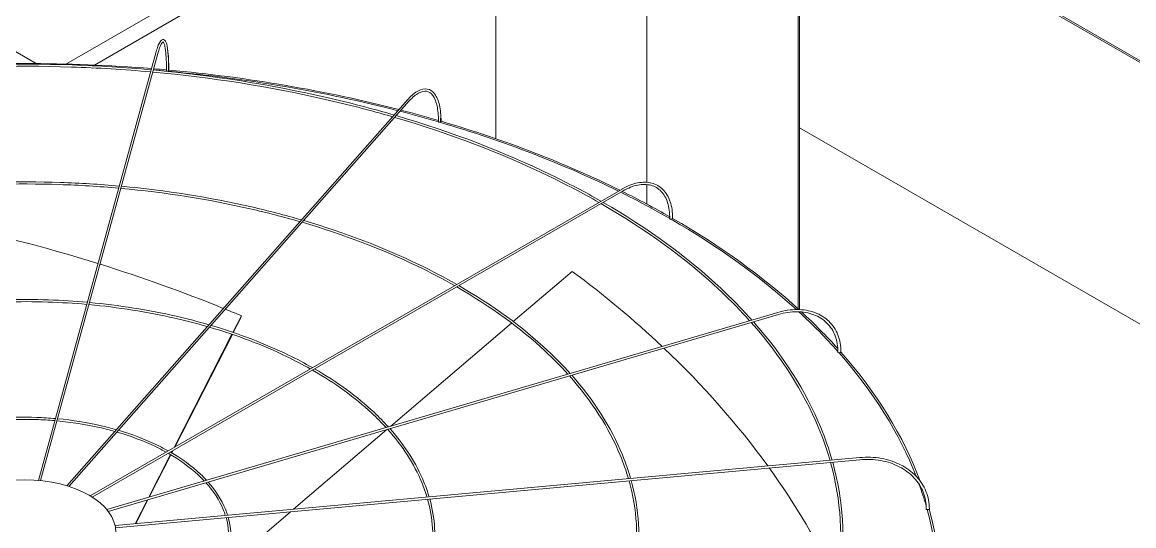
# Model space of a CAD drawing. Header units: millimetres. Extents: x -312439 to 477422, y -331570 to 212570.
# Drawn here: x 397991.1 to 398309.4, y 91915.9 to 92060.2 of the extents above; entities that cross this region are included whole.
import ezdxf

# ---------------------------------------------------------------- set-up
doc = ezdxf.new("R2010")
doc.units = ezdxf.units.MM

msp = doc.modelspace()

# ---------------------------------------------------------------- linework, layer by layer
at = {"color": 0, "linetype": 'Continuous', "lineweight": 0, "extrusion": (8.40036e-17, 0.816497, 0.57735)}
for p, q in [((398126.698, 92233.656), (398126.698, 92026.856)), ((398170.005, 92208.652), (398170.005, 92014.358)), ((397995.108, 92048.392), (397749.172, 92190.383)), ((398213.312, 92183.649), (398213.312, 91978.089)), ((398213.745, 92183.399), (398213.745, 91977.872)), ((398503.889, 91937.988), (398213.745, 92105.503)), ((398503.889, 91937.488), (398213.745, 92105.003)), ((398092.848, 92099.793), (398003.577, 92048.253)), ((398097.179, 92097.293), (398011.745, 92047.968)), ((397995.73, 91928.927), (398029.351, 92051.485)), ((397996.349, 91928.868), (398029.942, 92051.323)), ((398003.809, 91927.402), (398101.491, 92038.086)), ((398004.45, 91927.203), (398101.95, 92037.681)), ((398503.889, 91862.479), (398213.745, 92029.994)), ((398162.877, 92012.431), (398010.559, 91924.491)), ((398170.005, 92013.704), (398170.005, 92008.105)), ((398163.183, 92011.901), (398011.151, 91924.125)), ((398148.587, 91988.828), (398131.728, 91974.424)), ((398207.487, 91977.063), (398015.32, 91920.532)), ((398015.729, 91920.014), (398207.66, 91976.475)), ((398051.438, 91971.348), (398053.856, 91976.088)), ((398053.486, 91975.121), (398051.543, 91971.312)), ((398053.486, 91975.121), (398053.856, 91976.088)), ((398131.251, 91974.017), (398096.657, 91944.459)), ((398034.622, 91938.383), (398051.157, 91970.796)), ((398051.262, 91970.761), (398034.796, 91938.484)), ((398095.517, 91943.486), (398068.767, 91920.63)), ((398027.315, 91924.061), (398033.556, 91936.293)), ((398033.65, 91936.238), (398027.46, 91924.103)), ((398033.834, 91936.84), (398034.11, 91937.381)), ((398034.285, 91937.481), (398033.929, 91936.784)), ((398230.964, 91935.462), (398017.665, 91915.957)), ((398017.779, 91915.353), (398231.02, 91934.852)), ((398023.452, 91916.487), (398026.932, 91923.31)), ((398027.077, 91923.352), (398023.58, 91916.498)), ((398067.961, 91919.942), (398053.876, 91907.908))]:
    msp.add_line(p, q, dxfattribs=at)
at = {"color": 0, "linetype": 'Continuous', "lineweight": 0}
for centre, major_axis, ratio, start_param, end_param in [((397991.863, 91897.008), (-262.225, 0), 0.5773503, 4.5737285, 4.8518651), ((397991.863, 91897.008), (-261.613, 0), 0.5773503, 4.556469, 4.5713736), ((397991.863, 91897.008), (-262.225, 0), 0.5773503, 4.5571855, 4.5713361), ((398032.704, 92046.34), (0.306, -0.001), 0.5647458, 3.1415927, 4.5569919), ((398032.704, 92046.34), (0.306, -0.001), 0.5647458, 4.5569919, 6.1277883), ((397991.863, 91897.008), (-261.613, 0), 0.5773503, 4.2918428, 4.5551023), ((398032.752, 92046.515), (0.306, 0), 0.5773503, 5.7174869, 6.2831853), ((397991.863, 91897.008), (-262.225, 0), 0.5773503, 4.2917243, 4.5546375), ((397991.863, 91897.008), (-261.613, 0), 0.5773503, 4.242585, 4.2890574), ((397991.863, 91897.008), (-262.225, 0), 0.5773503, 4.2438111, 4.2889455), ((398110.594, 92031.729), (0.306, -0.003), 0.5659728, 3.1415927, 4.2460434), ((398110.594, 92031.729), (0.306, -0.003), 0.5659728, 4.2460434, 5.8168397), ((397991.863, 91897.008), (-261.613, 0), 0.5773503, 4.0051997, 4.2408431), ((398110.733, 92031.886), (0.306, 0), 0.5773503, 5.290332, 6.2831853), ((397991.863, 91897.008), (-262.225, 0), 0.5773503, 4.0050166, 4.2406095), ((397991.863, 91897.008), (-261.613, 0), 0.5773503, 3.9286416, 4.0018792), ((397991.863, 91897.008), (-262.225, 0), 0.5773503, 3.9309746, 4.001704), ((397992.234, 91855.291), (-236.033, 90.421), 0.5343599, 4.8289255, 5.0170065), ((398176.852, 92003.936), (0.306, -0.004), 0.5683066, 3.1415927, 3.9346429), ((398176.852, 92003.936), (0.306, -0.004), 0.5683066, 3.9346429, 5.5054392), ((397991.863, 91897.008), (-261.613, 0), 0.5773503, 3.7066773, 3.9265771), ((398177.068, 92004.061), (-0.306, 0), 0.5773503, 1.8326303, 3.1415927), ((397991.863, 91897.008), (-262.225, 0), 0.5773503, 3.705131, 3.9265633), ((397992.234, 91855.291), (-236.033, 90.421), 0.5343599, 4.6778989, 4.8264893), ((397992.069, 91855.099), (244.29, -64.884), 0.7560981, 0.9482496, 1.0897919), ((397992.234, 91855.291), (-236.033, 90.421), 0.5343599, 4.655659, 4.6753292), ((397991.863, 91897.008), (-261.613, 0), 0.5773503, 3.6151503, 3.7017035), ((397991.863, 91897.008), (-262.225, 0), 0.5773503, 3.6198551, 3.6998544), ((397992.069, 91855.099), (244.29, -64.884), 0.7560981, 0.7473423, 0.9452164), ((398224.99, 91965.682), (-0.306, 0.005), 0.5715189, 0, 0.4809344), ((398224.99, 91965.682), (-0.306, 0.005), 0.5715189, 0.4809344, 2.0517307), ((397991.863, 91897.008), (-261.613, 0), 0.5773503, 3.3623861, 3.6122993), ((398225.263, 91965.762), (-0.306, 0), 0.5773503, 1.5184711, 3.1415927), ((397991.863, 91897.008), (-262.225, 0), 0.5773503, 3.3525846, 3.6125039), ((397992.069, 91855.099), (244.29, -64.884), 0.7560981, 0.5676523, 0.7441319), ((397991.863, 91897.008), (-261.613, 0), 0.5773503, 3.3053341, 3.3466211), ((398250.298, 91920.712), (-0.306, 0.006), 0.5752952, 0, 0.1678974), ((398250.298, 91920.712), (-0.306, 0.006), 0.5752952, 0.1678974, 1.7386937), ((397991.863, 91897.008), (-261.613, 0), 0.5773503, 2.9976529, 3.2980059), ((398250.601, 91920.74), (-0.306, 0), 0.5773503, 1.2043118, 3.1415927), ((397991.863, 91897.008), (-262.225, 0), 0.5773503, 2.9856485, 3.2984345)]:
    msp.add_ellipse(centre, major_axis=major_axis, ratio=ratio, start_param=start_param, end_param=end_param, dxfattribs=at)
msp.add_ellipse((397991.755, 91914.019), major_axis=(26.126, 0), ratio=0.5773503, dxfattribs=at)
for points, knots in [([(398033.058, 92046.515), (398033.058, 92048.219), (398033.007, 92049.735), (398032.804, 92052.254), (398032.655, 92053.253), (398032.253, 92054.675), (398032.027, 92055.19), (398031.242, 92055.306), (398030.994, 92055.158), (398030.443, 92054.573), (398030.135, 92053.918), (398029.656, 92052.537), (398029.503, 92052.039), (398029.351, 92051.485)], [4.712389, 4.712389, 4.712389, 4.712389, 5.0265482, 5.0265482, 5.3407075, 5.3407075, 5.6548668, 5.6548668, 5.8236028, 5.8236028, 6.1377621, 6.1377621, 6.2831853, 6.2831853, 6.2831853, 6.2831853]), ([(398029.942, 92051.323), (398030.26, 92052.483), (398030.579, 92053.375), (398031.136, 92054.455), (398031.385, 92054.605), (398031.411, 92054.605), (398031.616, 92054.457), (398031.968, 92053.292), (398032.113, 92052.442), (398032.323, 92050.198), (398032.385, 92048.768), (398032.398, 92046.88), (398032.399, 92046.613), (398032.398, 92046.341)], [0, 0, 0, 0, 0.3152669, 0.3152669, 0.6094726, 0.6094726, 0.9267406, 0.9267406, 1.2208373, 1.2208373, 1.5356304, 1.5356304, 1.5863402, 1.5863402, 1.5863402, 1.5863402]), ([(398032.677, 92052.651), (398032.686, 92052.59), (398032.695, 92052.528), (398032.847, 92051.441), (398032.941, 92050.138), (398033.004, 92047.901), (398033.013, 92047.14), (398033.011, 92046.34)], [1.10131175, 1.10131175, 1.10131175, 1.10131175, 1.12076762, 1.12076762, 1.43803566, 1.43803566, 1.5863026, 1.5863026, 1.5863026, 1.5863026]), ([(398028.012, 92046.605), (398020.518, 92047.283), (398012.966, 92047.75), (397988.738, 92048.566), (397971.98, 92048.096), (397955.498, 92046.605)], [5.342386, 5.342386, 5.342386, 5.342386, 5.43953692, 5.43953692, 5.65318828, 5.65318828, 5.65318828, 5.65318828]), ([(398027.848, 92046.005), (398020.33, 92046.683), (398012.754, 92047.148), (397988.635, 92047.948), (397972.013, 92047.479), (397955.663, 92046.005)], [5.34285963, 5.34285963, 5.34285963, 5.34285963, 5.44045758, 5.44045758, 5.65271466, 5.65271466, 5.65271466, 5.65271466]), ([(398097.127, 92033.142), (398090.849, 92034.971), (398084.428, 92036.636), (398061.978, 92041.771), (398045.372, 92044.397), (398028.467, 92045.948)], [5.03043397, 5.03043397, 5.03043397, 5.03043397, 5.12064091, 5.12064091, 5.34017784, 5.34017784, 5.34017784, 5.34017784]), ([(398097.575, 92033.649), (398091.287, 92035.487), (398084.856, 92037.161), (398062.316, 92042.335), (398045.624, 92044.984), (398028.632, 92046.548)], [5.02911205, 5.02911205, 5.02911205, 5.02911205, 5.11935362, 5.11935362, 5.33970837, 5.33970837, 5.33970837, 5.33970837]), ([(398111.04, 92031.886), (398111.04, 92033.602), (398110.889, 92035.151), (398110.293, 92037.776), (398109.848, 92038.854), (398108.667, 92040.439), (398107.918, 92040.945), (398106.278, 92041.23), (398105.419, 92041.057), (398103.605, 92040.136), (398102.641, 92039.35), (398101.616, 92038.228), (398101.553, 92038.157), (398101.491, 92038.086)], [4.712389, 4.712389, 4.712389, 4.712389, 5.0265482, 5.0265482, 5.3407075, 5.3407075, 5.6548668, 5.6548668, 5.9484515, 5.9484515, 6.2626108, 6.2626108, 6.2831853, 6.2831853, 6.2831853, 6.2831853]), ([(398101.95, 92037.681), (398102.864, 92038.717), (398103.772, 92039.482), (398105.455, 92040.404), (398106.221, 92040.561), (398107.562, 92040.326), (398108.159, 92039.932), (398109.186, 92038.533), (398109.603, 92037.528), (398110.155, 92035.025), (398110.295, 92033.534), (398110.289, 92031.828), (398110.289, 92031.78), (398110.288, 92031.731)], [0, 0, 0, 0, 0.3146448, 0.3146448, 0.6289116, 0.6289116, 0.9461796, 0.9461796, 1.2634477, 1.2634477, 1.5772832, 1.5772832, 1.5863402, 1.5863402, 1.5863402, 1.5863402]), ([(398156.228, 92008.592), (398151.625, 92011.221), (398146.833, 92013.74), (398128.335, 92022.679), (398113.512, 92028.332), (398097.776, 92032.952)], [4.71777189, 4.71777189, 4.71777189, 4.71777189, 4.80086127, 4.80086127, 5.02732174, 5.02732174, 5.02732174, 5.02732174]), ([(398156.841, 92008.947), (398152.227, 92011.592), (398147.423, 92014.126), (398128.873, 92023.122), (398114.007, 92028.81), (398098.224, 92033.459)], [4.71590946, 4.71590946, 4.71590946, 4.71590946, 4.79913358, 4.79913358, 5.02600568, 5.02600568, 5.02600568, 5.02600568]), ([(398110.891, 92032.741), (398110.897, 92032.537), (398110.9, 92032.33), (398110.902, 92031.99), (398110.902, 92031.86), (398110.901, 92031.728)], [7.805980691, 7.805980691, 7.805980691, 7.805980691, 7.845140151, 7.845140151, 7.869416781, 7.869416781, 7.869416781, 7.869416781]), ([(398018.87, 92013.277), (398013.286, 92013.78), (398007.66, 92014.127), (397989.543, 92014.739), (397976.989, 92014.389), (397964.641, 92013.277)], [5.34296141, 5.34296141, 5.34296141, 5.34296141, 5.43938168, 5.43938168, 5.65261288, 5.65261288, 5.65261288, 5.65261288]), ([(398018.705, 92012.677), (398013.098, 92013.18), (398007.448, 92013.526), (397989.44, 92014.121), (397977.022, 92013.773), (397964.805, 92012.677)], [5.34359392, 5.34359392, 5.34359392, 5.34359392, 5.44060854, 5.44060854, 5.65198037, 5.65198037, 5.65198037, 5.65198037]), ([(398070.594, 92003.077), (398065.941, 92004.428), (398061.183, 92005.66), (398044.422, 92009.491), (398031.984, 92011.457), (398019.325, 92012.62)], [5.03177949, 5.03177949, 5.03177949, 5.03177949, 5.12085286, 5.12085286, 5.34001919, 5.34001919, 5.34001919, 5.34001919]), ([(398071.042, 92003.584), (398066.379, 92004.945), (398061.61, 92006.185), (398044.76, 92010.055), (398032.237, 92012.045), (398019.489, 92013.22)], [5.03001504, 5.03001504, 5.03001504, 5.03001504, 5.11913743, 5.11913743, 5.33939405, 5.33939405, 5.33939405, 5.33939405]), ([(398177.374, 92004.061), (398177.374, 92005.786), (398177.138, 92007.381), (398176.205, 92010.16), (398175.506, 92011.344), (398173.707, 92013.164), (398172.609, 92013.8), (398170.141, 92014.452), (398168.774, 92014.469), (398165.91, 92013.9), (398164.41, 92013.312), (398162.903, 92012.446), (398162.89, 92012.439), (398162.877, 92012.431)], [3.1415927, 3.1415927, 3.1415927, 3.1415927, 3.4557519, 3.4557519, 3.7699112, 3.7699112, 4.0826965, 4.0826965, 4.3954482, 4.3954482, 4.7096075, 4.7096075, 4.712389, 4.712389, 4.712389, 4.712389]), ([(398163.183, 92011.901), (398164.62, 92012.731), (398166.052, 92013.291), (398168.752, 92013.826), (398170.018, 92013.802), (398172.269, 92013.188), (398173.256, 92012.601), (398174.879, 92010.907), (398175.515, 92009.798), (398176.36, 92007.151), (398176.568, 92005.613), (398176.545, 92003.94)], [1.5707963, 1.5707963, 1.5707963, 1.5707963, 1.8880644, 1.8880644, 2.2053324, 2.2053324, 2.5226004, 2.5226004, 2.8398685, 2.8398685, 3.1571365, 3.1571365, 3.1571365, 3.1571365]), ([(398199.419, 91974.689), (398196.683, 91977.742), (398193.744, 91980.736), (398181.063, 91992.57), (398169.705, 92000.839), (398156.842, 92008.24)], [4.40451603, 4.40451603, 4.40451603, 4.40451603, 4.48100319, 4.48100319, 4.71406654, 4.71406654, 4.71406654, 4.71406654]), ([(398200.07, 91974.881), (398197.338, 91977.943), (398194.403, 91980.944), (398181.714, 91992.84), (398170.338, 92001.153), (398157.455, 92008.594)], [4.40270972, 4.40270972, 4.40270972, 4.40270972, 4.47899466, 4.47899466, 4.71221436, 4.71221436, 4.71221436, 4.71221436]), ([(398114.904, 91984.734), (398111.511, 91986.664), (398107.982, 91988.515), (398094.173, 91995.185), (398083.051, 91999.423), (398071.244, 92002.887)], [4.7196458, 4.7196458, 4.7196458, 4.7196458, 4.80114658, 4.80114658, 5.02763075, 5.02763075, 5.02763075, 5.02763075]), ([(398115.518, 91985.089), (398112.114, 91987.035), (398108.572, 91988.902), (398094.712, 91995.627), (398083.546, 91999.901), (398071.691, 92003.394)], [4.71715813, 4.71715813, 4.71715813, 4.71715813, 4.79884427, 4.79884427, 5.02587671, 5.02587671, 5.02587671, 5.02587671]), ([(398147.352, 91959.373), (398145.342, 91961.603), (398143.187, 91963.791), (398133.72, 91972.62), (398125.185, 91978.827), (398115.519, 91984.382)], [4.40671458, 4.40671458, 4.40671458, 4.40671458, 4.48133637, 4.48133637, 4.71470569, 4.71470569, 4.71470569, 4.71470569]), ([(398148.003, 91959.564), (398145.997, 91961.804), (398143.847, 91964), (398134.371, 91972.89), (398125.819, 91979.141), (398116.132, 91984.736)], [4.40429576, 4.40429576, 4.40429576, 4.40429576, 4.47865981, 4.47865981, 4.7122362, 4.7122362, 4.7122362, 4.7122362]), ([(398009.73, 91979.96), (398006.056, 91980.288), (398002.356, 91980.516), (397990.346, 91980.924), (397981.996, 91980.695), (397973.781, 91979.96)], [5.34408303, 5.34408303, 5.34408303, 5.34408303, 5.43906993, 5.43906993, 5.65149126, 5.65149126, 5.65149126, 5.65149126]), ([(398009.565, 91979.36), (398005.868, 91979.688), (398002.144, 91979.914), (397990.243, 91980.306), (397982.029, 91980.078), (397973.945, 91979.36)], [5.34503474, 5.34503474, 5.34503474, 5.34503474, 5.44090812, 5.44090812, 5.65053954, 5.65053954, 5.65053954, 5.65053954]), ([(398044.069, 91973.021), (398041.038, 91973.895), (398037.94, 91974.694), (398026.866, 91977.222), (398018.599, 91978.529), (398010.185, 91979.303)], [5.03439168, 5.03439168, 5.03439168, 5.03439168, 5.12127422, 5.12127422, 5.3396756, 5.3396756, 5.3396756, 5.3396756]), ([(398044.517, 91973.529), (398041.476, 91974.412), (398038.368, 91975.219), (398027.204, 91977.786), (398018.852, 91979.116), (398010.349, 91979.903)], [5.03173968, 5.03173968, 5.03173968, 5.03173968, 5.11870396, 5.11870396, 5.33874043, 5.33874043, 5.33874043, 5.33874043]), ([(398225.569, 91965.762), (398225.569, 91967.495), (398225.27, 91969.145), (398224.094, 91972.115), (398223.218, 91973.433), (398220.977, 91975.6), (398219.614, 91976.448), (398216.542, 91977.589), (398214.835, 91977.883), (398211.247, 91977.896), (398209.366, 91977.615), (398207.487, 91977.063)], [4.712389, 4.712389, 4.712389, 4.712389, 5.0265482, 5.0265482, 5.3407075, 5.3407075, 5.6548668, 5.6548668, 5.969026, 5.969026, 6.2831853, 6.2831853, 6.2831853, 6.2831853]), ([(398207.66, 91976.475), (398209.476, 91977.009), (398211.288, 91977.276), (398214.723, 91977.253), (398216.344, 91976.963), (398219.237, 91975.863), (398220.508, 91975.053), (398222.582, 91972.995), (398223.386, 91971.746), (398224.452, 91968.923), (398224.712, 91967.349), (398224.684, 91965.687)], [0, 0, 0, 0, 0.317268, 0.317268, 0.6345361, 0.6345361, 0.9518041, 0.9518041, 1.2690722, 1.2690722, 1.5863402, 1.5863402, 1.5863402, 1.5863402]), ([(398222.421, 91934.681), (398221.533, 91937.789), (398220.457, 91940.88), (398214.879, 91954.417), (398208.377, 91964.593), (398199.87, 91974.184)], [4.09036759, 4.09036759, 4.09036759, 4.09036759, 4.16055829, 4.16055829, 4.40029723, 4.40029723, 4.40029723, 4.40029723]), ([(398223.042, 91934.738), (398222.156, 91937.857), (398221.081, 91940.957), (398215.509, 91954.547), (398209.012, 91964.758), (398200.519, 91974.375)], [4.08953528, 4.08953528, 4.08953528, 4.08953528, 4.15944113, 4.15944113, 4.39851052, 4.39851052, 4.39851052, 4.39851052]), ([(398073.589, 91960.881), (398071.404, 91962.115), (398069.135, 91963.3), (398060.015, 91967.7), (398052.595, 91970.524), (398044.719, 91972.832)], [4.72327264, 4.72327264, 4.72327264, 4.72327264, 4.80171455, 4.80171455, 5.02817129, 5.02817129, 5.02817129, 5.02817129]), ([(398074.204, 91961.236), (398072.007, 91962.487), (398069.725, 91963.687), (398060.553, 91968.143), (398053.09, 91971.002), (398045.166, 91973.339)], [4.71952861, 4.71952861, 4.71952861, 4.71952861, 4.7982649, 4.7982649, 5.02554265, 5.02554265, 5.02554265, 5.02554265]), ([(398095.292, 91944.058), (398094.006, 91945.47), (398092.633, 91946.856), (398086.38, 91952.678), (398080.672, 91956.822), (398074.206, 91960.53)], [4.41096312, 4.41096312, 4.41096312, 4.41096312, 4.4820009, 4.4820009, 4.71586354, 4.71586354, 4.71586354, 4.71586354]), ([(398095.944, 91944.25), (398094.662, 91945.67), (398093.294, 91947.065), (398087.032, 91952.948), (398081.305, 91957.137), (398074.819, 91960.884)], [4.40730528, 4.40730528, 4.40730528, 4.40730528, 4.47799052, 4.47799052, 4.71216027, 4.71216027, 4.71216027, 4.71216027]), ([(398164.71, 91929.404), (398164.055, 91931.665), (398163.267, 91933.914), (398159.102, 91944.014), (398154.209, 91951.661), (398147.805, 91958.867)], [4.09258463, 4.09258463, 4.09258463, 4.09258463, 4.16074385, 4.16074385, 4.40108815, 4.40108815, 4.40108815, 4.40108815]), ([(398165.331, 91929.46), (398164.678, 91931.732), (398163.891, 91933.991), (398159.732, 91944.144), (398154.844, 91951.825), (398148.454, 91959.058)], [4.09145544, 4.09145544, 4.09145544, 4.09145544, 4.15925512, 4.15925512, 4.39870409, 4.39870409, 4.39870409, 4.39870409]), ([(398000.59, 91946.643), (397998.827, 91946.797), (397997.052, 91946.905), (397991.15, 91947.108), (397987.003, 91947), (397982.921, 91946.643)], [5.34742678, 5.34742678, 5.34742678, 5.34742678, 5.43812478, 5.43812478, 5.64814751, 5.64814751, 5.64814751, 5.64814751]), ([(398000.425, 91946.042), (397998.639, 91946.196), (397996.84, 91946.303), (397991.048, 91946.49), (397987.036, 91946.383), (397983.085, 91946.042)], [5.34934775, 5.34934775, 5.34934775, 5.34934775, 5.44178794, 5.44178794, 5.64622654, 5.64622654, 5.64622654, 5.64622654]), ([(398017.543, 91942.963), (398016.134, 91943.362), (398014.698, 91943.728), (398009.311, 91944.953), (398005.215, 91945.6), (398001.045, 91945.987)], [5.04221465, 5.04221465, 5.04221465, 5.04221465, 5.12251796, 5.12251796, 5.33864709, 5.33864709, 5.33864709, 5.33864709]), ([(398017.992, 91943.472), (398016.573, 91943.879), (398015.126, 91944.253), (398009.649, 91945.517), (398005.467, 91946.187), (398001.209, 91946.586)], [5.03687901, 5.03687901, 5.03687901, 5.03687901, 5.11739529, 5.11739529, 5.33679188, 5.33679188, 5.33679188, 5.33679188]), ([(398032.271, 91937.026), (398031.296, 91937.565), (398030.288, 91938.085), (398025.857, 91940.215), (398022.14, 91941.625), (398018.194, 91942.776)], [4.73414686, 4.73414686, 4.73414686, 4.73414686, 4.80339703, 4.80339703, 5.02979007, 5.02979007, 5.02979007, 5.02979007]), ([(398032.889, 91937.383), (398031.9, 91937.937), (398030.879, 91938.472), (398026.395, 91940.658), (398022.635, 91942.103), (398018.642, 91943.283)], [4.72658474, 4.72658474, 4.72658474, 4.72658474, 4.79652126, 4.79652126, 5.0245472, 5.0245472, 5.0245472, 5.0245472]), ([(398107, 91924.127), (398106.579, 91925.545), (398106.079, 91926.956), (398103.326, 91933.618), (398100.045, 91938.734), (398095.747, 91943.553)], [4.09685918, 4.09685918, 4.09685918, 4.09685918, 4.16111414, 4.16111414, 4.40251946, 4.40251946, 4.40251946, 4.40251946]), ([(398107.622, 91924.183), (398107.202, 91925.612), (398106.703, 91927.033), (398103.957, 91933.749), (398100.68, 91938.898), (398096.396, 91943.744)], [4.09510983, 4.09510983, 4.09510983, 4.09510983, 4.15888353, 4.15888353, 4.39893942, 4.39893942, 4.39893942, 4.39893942]), ([(398043.226, 91928.741), (398042.668, 91929.335), (398042.079, 91929.92), (398039.041, 91932.736), (398036.158, 91934.817), (398032.892, 91936.677)], [4.42373247, 4.42373247, 4.42373247, 4.42373247, 4.48397953, 4.48397953, 4.71933502, 4.71933502, 4.71933502, 4.71933502]), ([(398043.882, 91928.934), (398043.327, 91929.536), (398042.741, 91930.129), (398039.692, 91933.006), (398036.792, 91935.132), (398033.505, 91937.032)], [4.41624247, 4.41624247, 4.41624247, 4.41624247, 4.47598634, 4.47598634, 4.71193426, 4.71193426, 4.71193426, 4.71193426]), ([(398250.907, 91920.74), (398250.907, 91922.476), (398250.574, 91924.184), (398249.275, 91927.37), (398248.309, 91928.848), (398245.845, 91931.427), (398244.347, 91932.528), (398240.967, 91934.249), (398239.086, 91934.868), (398235.124, 91935.57), (398233.044, 91935.652), (398230.964, 91935.462)], [4.712389, 4.712389, 4.712389, 4.712389, 5.0265482, 5.0265482, 5.3407075, 5.3407075, 5.6548668, 5.6548668, 5.969026, 5.969026, 6.2831853, 6.2831853, 6.2831853, 6.2831853]), ([(398222.853, 91892.456), (398223.608, 91895.312), (398224.205, 91898.181), (398226.306, 91912.06), (398225.616, 91923.176), (398222.59, 91934.081)], [3.77541609, 3.77541609, 3.77541609, 3.77541609, 3.83978539, 3.83978539, 4.08585643, 4.08585643, 4.08585643, 4.08585643]), ([(398223.471, 91892.399), (398224.225, 91895.262), (398224.82, 91898.139), (398226.917, 91912.055), (398226.228, 91923.206), (398223.21, 91934.138)], [3.77616248, 3.77616248, 3.77616248, 3.77616248, 3.84020832, 3.84020832, 4.08505688, 4.08505688, 4.08505688, 4.08505688]), ([(398231.02, 91934.852), (398233.035, 91935.037), (398235.05, 91934.954), (398238.873, 91934.266), (398240.682, 91933.66), (398243.913, 91931.989), (398245.335, 91930.925), (398247.654, 91928.446), (398248.551, 91927.032), (398249.735, 91923.994), (398250.023, 91922.37), (398249.992, 91920.718)], [6.2831853, 6.2831853, 6.2831853, 6.2831853, 6.6004533, 6.6004533, 6.9177214, 6.9177214, 7.2349894, 7.2349894, 7.5522575, 7.5522575, 7.8695255, 7.8695255, 7.8695255, 7.8695255]), ([(398049.285, 91918.849), (398049.1, 91919.424), (398048.89, 91919.997), (398047.551, 91923.223), (398045.881, 91925.806), (398043.688, 91928.239)], [4.10975269, 4.10975269, 4.10975269, 4.10975269, 4.16221832, 4.16221832, 4.40682155, 4.40682155, 4.40682155, 4.40682155]), ([(398049.909, 91918.906), (398049.725, 91919.491), (398049.516, 91920.074), (398048.181, 91923.353), (398046.516, 91925.97), (398044.338, 91928.43)], [4.10592526, 4.10592526, 4.10592526, 4.10592526, 4.15777238, 4.15777238, 4.39963811, 4.39963811, 4.39963811, 4.39963811]), ([(398165.148, 91897.732), (398165.69, 91899.806), (398166.119, 91901.889), (398167.689, 91912.249), (398167.166, 91920.606), (398164.88, 91928.804)], [3.77736844, 3.77736844, 3.77736844, 3.77736844, 3.83971259, 3.83971259, 4.08656564, 4.08656564, 4.08656564, 4.08656564]), ([(398165.766, 91897.676), (398166.306, 91899.757), (398166.734, 91901.847), (398168.3, 91912.244), (398167.777, 91920.636), (398165.5, 91928.861)], [3.77834287, 3.77834287, 3.77834287, 3.77834287, 3.84027623, 3.84027623, 4.08549455, 4.08549455, 4.08549455, 4.08549455]), ([(398107.439, 91903.01), (398107.769, 91904.305), (398108.033, 91905.605), (398109.071, 91912.445), (398108.716, 91918.039), (398107.174, 91923.527)], [3.78111281, 3.78111281, 3.78111281, 3.78111281, 3.83956511, 3.83956511, 4.08781837, 4.08781837, 4.08781837, 4.08781837]), ([(398108.057, 91902.953), (398108.385, 91904.255), (398108.648, 91905.563), (398109.682, 91912.441), (398109.327, 91918.069), (398107.794, 91923.584)], [3.78251471, 3.78251471, 3.78251471, 3.78251471, 3.8404098, 3.8404098, 4.0861992, 4.0861992, 4.0861992, 4.0861992]), ([(398049.726, 91908.287), (398049.847, 91908.803), (398049.947, 91909.32), (398050.454, 91912.641), (398050.266, 91915.473), (398049.466, 91918.25)], [3.79241111, 3.79241111, 3.79241111, 3.79241111, 3.83910744, 3.83910744, 4.09159713, 4.09159713, 4.09159713, 4.09159713]), ([(398050.341, 91908.231), (398050.462, 91908.754), (398050.561, 91909.278), (398051.064, 91912.637), (398050.877, 91915.503), (398050.087, 91918.307)], [3.79485754, 3.79485754, 3.79485754, 3.79485754, 3.8407928, 3.8407928, 4.08828416, 4.08828416, 4.08828416, 4.08828416])]:
    msp.add_open_spline(points, degree=3, knots=knots, dxfattribs=at)

doc.saveas('drawing.dxf')
